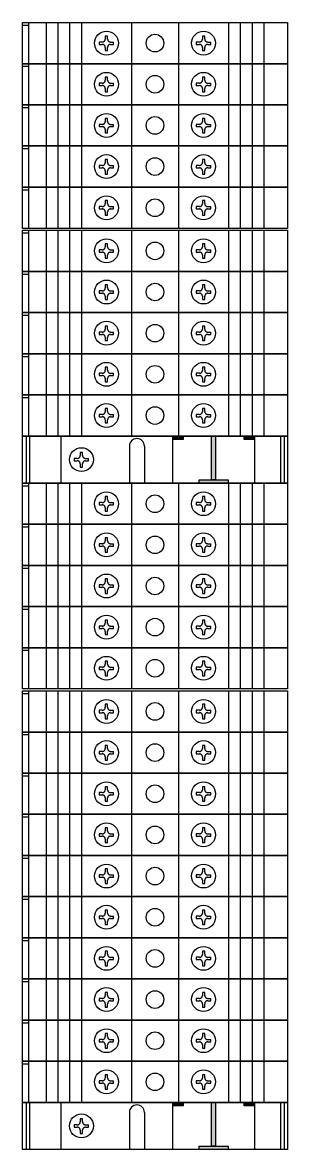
# Model space of a CAD drawing. Extents: x 326428 to 326928, y 334624 to 335224.
# Drawn here: x 326540.9 to 326585.9, y 334746.2 to 334937.9 of the extents above; entities that cross this region are included whole.
import ezdxf

# ---------------------------------------------------------------- set-up
doc = ezdxf.new("R2010")
doc.units = 0
doc.header["$MEASUREMENT"] = 0
doc.linetypes.add('ACAD_ISO02W100', pattern=[15, 12, -3])
doc.layers.add('Layer1', color=7, linetype='Continuous')
doc.layers.add('文字', color=3, linetype='Continuous')

# ---------------------------------------------------------------- blocks, each defined once
blk = doc.blocks.new('436325760b32e9474-e428-47c0-a9e1-8ac56394262a')
for points in [[(4.73, -17.35), (4.73, -16.75), (2.98, -16.75), (2.98, -17.35)], [(9.59, -24.2), (10.25, -24.2), (10.25, -16.75), (9.59, -16.75)], [(15.12, -16.75), (15.12, -17.35), (16.87, -17.35), (16.87, -16.75)], [(7.47, -24.2), (7.47, -24.75), (12.38, -24.75), (12.38, -24.2)], [(4.73, -130.7), (4.73, -130.1), (2.98, -130.1), (2.98, -130.7)], [(9.59, -137.55), (10.25, -137.55), (10.25, -130.1), (9.59, -130.1)], [(15.12, -130.1), (15.12, -130.7), (16.87, -130.7), (16.87, -130.1)], [(7.47, -137.55), (7.47, -138.1), (12.38, -138.1), (12.38, -137.55)]]:
    blk.add_hatch(color=7).paths.add_polyline_path(points)
at = {"color": 1}
for p, q in [((-21.53, 53.1), (-22.53, 53.1)), ((-21.53, 53.6), (-21.53, 46.6)), ((-18.53, 53.6), (-18.53, 46.6)), ((-16.53, 53.6), (-16.53, 46.6)), ((-14.53, 53.6), (-14.53, 46.6)), ((-12.53, 53.6), (-12.53, 46.6)), ((-4.03, 53.6), (-4.03, 46.6)), ((3.97, 53.6), (3.97, 46.6)), ((12.47, 53.6), (12.47, 46.6)), ((14.47, 53.6), (14.47, 46.6)), ((16.47, 53.6), (16.47, 46.6)), ((18.47, 53.6), (18.47, 46.6)), ((-21.53, 17.76), (-22.53, 17.76)), ((-21.53, 18.26), (-21.53, 11.26)), ((-18.53, 18.26), (-18.53, 11.26)), ((-16.53, 18.26), (-16.53, 11.26)), ((-14.53, 18.26), (-14.53, 11.26)), ((-12.53, 18.26), (-12.53, 11.26)), ((-4.03, 18.26), (-4.03, 11.26)), ((3.97, 18.26), (3.97, 11.26)), ((12.47, 18.26), (12.47, 11.26)), ((14.47, 18.26), (14.47, 11.26)), ((16.47, 18.26), (16.47, 11.26)), ((18.47, 18.26), (18.47, 11.26)), ((-21.53, -24.75), (-21.53, -31.75)), ((-18.53, -24.75), (-18.53, -31.75)), ((-16.53, -24.75), (-16.53, -31.75)), ((-14.53, -24.75), (-14.53, -31.75)), ((-12.53, -24.75), (-12.53, -31.75)), ((-4.03, -24.75), (-4.03, -31.75)), ((3.97, -24.75), (3.97, -31.75)), ((12.47, -24.75), (12.47, -31.75)), ((14.47, -24.75), (14.47, -31.75)), ((16.47, -24.75), (16.47, -31.75)), ((18.47, -24.75), (18.47, -31.75)), ((-21.53, -25.25), (-22.53, -25.25)), ((-21.53, -60.59), (-22.53, -60.59)), ((-21.53, -60.09), (-21.53, -67.09)), ((-18.53, -60.09), (-18.53, -67.09)), ((-16.53, -60.09), (-16.53, -67.09)), ((-14.53, -60.09), (-14.53, -67.09)), ((-12.53, -60.09), (-12.53, -67.09)), ((-4.03, -60.09), (-4.03, -67.09)), ((3.97, -60.09), (3.97, -67.09)), ((12.47, -60.09), (12.47, -67.09)), ((14.47, -60.09), (14.47, -67.09)), ((16.47, -60.09), (16.47, -67.09)), ((18.47, -60.09), (18.47, -67.09)), ((-21.53, -95.59), (-22.53, -95.59)), ((-21.53, -95.09), (-21.53, -102.1)), ((-18.53, -95.09), (-18.53, -102.1)), ((-16.53, -95.09), (-16.53, -102.1)), ((-14.53, -95.09), (-14.53, -102.1)), ((-12.53, -95.09), (-12.53, -102.1)), ((-4.03, -95.09), (-4.03, -102.1)), ((3.97, -95.09), (3.97, -102.1)), ((12.47, -95.09), (12.47, -102.1)), ((14.47, -95.09), (14.47, -102.1)), ((16.47, -95.09), (16.47, -102.1)), ((18.47, -95.09), (18.47, -102.1))]:
    blk.add_line(p, q, dxfattribs=at)
at = {"color": 7}
for p, q in [((-21.53, 46.1), (-22.53, 46.1)), ((-21.53, 46.6), (-21.53, 39.6)), ((-18.53, 46.6), (-18.53, 39.6)), ((-16.53, 46.6), (-16.53, 39.6)), ((-14.53, 46.6), (-14.53, 39.6)), ((-12.53, 46.6), (-12.53, 39.6)), ((-4.03, 46.6), (-4.03, 39.6)), ((3.97, 46.6), (3.97, 39.6)), ((12.47, 46.6), (12.47, 39.6)), ((14.47, 46.6), (14.47, 39.6)), ((16.47, 46.6), (16.47, 39.6)), ((18.47, 46.6), (18.47, 39.6)), ((-21.53, 32.6), (-21.53, 25.6)), ((-18.53, 32.6), (-18.53, 25.6)), ((-16.53, 32.6), (-16.53, 25.6)), ((-14.53, 32.6), (-14.53, 25.6)), ((-12.53, 32.6), (-12.53, 25.6)), ((-4.03, 32.6), (-4.03, 25.6)), ((3.97, 32.6), (3.97, 25.6)), ((12.47, 32.6), (12.47, 25.6)), ((14.47, 32.6), (14.47, 25.6)), ((16.47, 32.6), (16.47, 25.6)), ((18.47, 32.6), (18.47, 25.6)), ((-21.53, 32.1), (-22.53, 32.1)), ((-21.53, 10.76), (-22.53, 10.76)), ((-21.53, 11.26), (-21.53, 4.26)), ((-18.53, 11.26), (-18.53, 4.26)), ((-16.53, 11.26), (-16.53, 4.26)), ((-14.53, 11.26), (-14.53, 4.26)), ((-12.53, 11.26), (-12.53, 4.26)), ((-4.03, 11.26), (-4.03, 4.26)), ((3.97, 11.26), (3.97, 4.26)), ((12.47, 11.26), (12.47, 4.26)), ((14.47, 11.26), (14.47, 4.26)), ((16.47, 11.26), (16.47, 4.26)), ((18.47, 11.26), (18.47, 4.26)), ((-21.53, -3.24), (-22.53, -3.24)), ((-21.53, -2.74), (-21.53, -9.74)), ((-18.53, -2.74), (-18.53, -9.74)), ((-16.53, -2.74), (-16.53, -9.74)), ((-14.53, -2.74), (-14.53, -9.74)), ((-12.53, -2.74), (-12.53, -9.74)), ((-4.03, -2.74), (-4.03, -9.74)), ((3.97, -2.74), (3.97, -9.74)), ((12.47, -2.74), (12.47, -9.74)), ((14.47, -2.74), (14.47, -9.74)), ((16.47, -2.74), (16.47, -9.74)), ((18.47, -2.74), (18.47, -9.74)), ((-21.53, -32.25), (-22.53, -32.25)), ((-21.53, -31.75), (-21.53, -38.75)), ((-18.53, -31.75), (-18.53, -38.75)), ((-16.53, -31.75), (-16.53, -38.75)), ((-14.53, -31.75), (-14.53, -38.75)), ((-12.53, -31.75), (-12.53, -38.75)), ((-4.03, -31.75), (-4.03, -38.75)), ((3.97, -31.75), (3.97, -38.75)), ((12.47, -31.75), (12.47, -38.75)), ((14.47, -31.75), (14.47, -38.75)), ((16.47, -31.75), (16.47, -38.75)), ((18.47, -31.75), (18.47, -38.75)), ((-21.53, -45.75), (-21.53, -52.75)), ((-18.53, -45.75), (-18.53, -52.75)), ((-16.53, -45.75), (-16.53, -52.75)), ((-14.53, -45.75), (-14.53, -52.75)), ((-12.53, -45.75), (-12.53, -52.75)), ((-4.03, -45.75), (-4.03, -52.75)), ((3.97, -45.75), (3.97, -52.75)), ((12.47, -45.75), (12.47, -52.75)), ((14.47, -45.75), (14.47, -52.75)), ((16.47, -45.75), (16.47, -52.75)), ((18.47, -45.75), (18.47, -52.75)), ((-21.53, -46.25), (-22.53, -46.25)), ((-21.53, -67.09), (-21.53, -74.09)), ((-18.53, -67.09), (-18.53, -74.09)), ((-16.53, -67.09), (-16.53, -74.09)), ((-14.53, -67.09), (-14.53, -74.09)), ((-12.53, -67.09), (-12.53, -74.09)), ((-4.03, -67.09), (-4.03, -74.09)), ((3.97, -67.09), (3.97, -74.09)), ((12.47, -67.09), (12.47, -74.09)), ((14.47, -67.09), (14.47, -74.09)), ((16.47, -67.09), (16.47, -74.09)), ((18.47, -67.09), (18.47, -74.09)), ((-21.53, -67.59), (-22.53, -67.59)), ((-21.53, -81.59), (-22.53, -81.59)), ((-21.53, -81.09), (-21.53, -88.09)), ((-18.53, -81.09), (-18.53, -88.09)), ((-16.53, -81.09), (-16.53, -88.09)), ((-14.53, -81.09), (-14.53, -88.09)), ((-12.53, -81.09), (-12.53, -88.09)), ((-4.03, -81.09), (-4.03, -88.09)), ((3.97, -81.09), (3.97, -88.09)), ((12.47, -81.09), (12.47, -88.09)), ((14.47, -81.09), (14.47, -88.09)), ((16.47, -81.09), (16.47, -88.09)), ((18.47, -81.09), (18.47, -88.09)), ((-21.53, -102.6), (-22.53, -102.6)), ((-21.53, -102.1), (-21.53, -109.1)), ((-18.53, -102.1), (-18.53, -109.1)), ((-16.53, -102.1), (-16.53, -109.1)), ((-14.53, -102.1), (-14.53, -109.1)), ((-12.53, -102.1), (-12.53, -109.1)), ((-4.03, -102.1), (-4.03, -109.1)), ((3.97, -102.1), (3.97, -109.1)), ((12.47, -102.1), (12.47, -109.1)), ((14.47, -102.1), (14.47, -109.1)), ((16.47, -102.1), (16.47, -109.1)), ((18.47, -102.1), (18.47, -109.1)), ((-21.53, -116.6), (-22.53, -116.6)), ((-21.53, -116.1), (-21.53, -123.1)), ((-18.53, -116.1), (-18.53, -123.1)), ((-16.53, -116.1), (-16.53, -123.1)), ((-14.53, -116.1), (-14.53, -123.1)), ((-12.53, -116.1), (-12.53, -123.1)), ((-4.03, -116.1), (-4.03, -123.1)), ((3.97, -116.1), (3.97, -123.1)), ((12.47, -116.1), (12.47, -123.1)), ((14.47, -116.1), (14.47, -123.1)), ((16.47, -116.1), (16.47, -123.1)), ((18.47, -116.1), (18.47, -123.1))]:
    blk.add_line(p, q, dxfattribs=at)
at = {"color": 4}
for p, q in [((-21.53, 39.1), (-22.53, 39.1)), ((-21.53, 39.6), (-21.53, 32.6)), ((-18.53, 39.6), (-18.53, 32.6)), ((-16.53, 39.6), (-16.53, 32.6)), ((-14.53, 39.6), (-14.53, 32.6)), ((-12.53, 39.6), (-12.53, 32.6)), ((-4.03, 39.6), (-4.03, 32.6)), ((3.97, 39.6), (3.97, 32.6)), ((12.47, 39.6), (12.47, 32.6)), ((14.47, 39.6), (14.47, 32.6)), ((16.47, 39.6), (16.47, 32.6)), ((18.47, 39.6), (18.47, 32.6)), ((-21.53, 4.26), (-21.53, -2.74)), ((-18.53, 4.26), (-18.53, -2.74)), ((-16.53, 4.26), (-16.53, -2.74)), ((-14.53, 4.26), (-14.53, -2.74)), ((-12.53, 4.26), (-12.53, -2.74)), ((-4.03, 4.26), (-4.03, -2.74)), ((3.97, 4.26), (3.97, -2.74)), ((12.47, 4.26), (12.47, -2.74)), ((14.47, 4.26), (14.47, -2.74)), ((16.47, 4.26), (16.47, -2.74)), ((18.47, 4.26), (18.47, -2.74)), ((-21.53, 3.76), (-22.53, 3.76)), ((-21.53, -39.25), (-22.53, -39.25)), ((-21.53, -38.75), (-21.53, -45.75)), ((-18.53, -38.75), (-18.53, -45.75)), ((-16.53, -38.75), (-16.53, -45.75)), ((-14.53, -38.75), (-14.53, -45.75)), ((-12.53, -38.75), (-12.53, -45.75)), ((-4.03, -38.75), (-4.03, -45.75)), ((3.97, -38.75), (3.97, -45.75)), ((12.47, -38.75), (12.47, -45.75)), ((14.47, -38.75), (14.47, -45.75)), ((16.47, -38.75), (16.47, -45.75)), ((18.47, -38.75), (18.47, -45.75)), ((-21.53, -74.59), (-22.53, -74.59)), ((-21.53, -74.09), (-21.53, -81.09)), ((-18.53, -74.09), (-18.53, -81.09)), ((-16.53, -74.09), (-16.53, -81.09)), ((-14.53, -74.09), (-14.53, -81.09)), ((-12.53, -74.09), (-12.53, -81.09)), ((-4.03, -74.09), (-4.03, -81.09)), ((3.97, -74.09), (3.97, -81.09)), ((12.47, -74.09), (12.47, -81.09)), ((14.47, -74.09), (14.47, -81.09)), ((16.47, -74.09), (16.47, -81.09)), ((18.47, -74.09), (18.47, -81.09)), ((-21.53, -109.1), (-21.53, -116.1)), ((-18.53, -109.1), (-18.53, -116.1)), ((-16.53, -109.1), (-16.53, -116.1)), ((-14.53, -109.1), (-14.53, -116.1)), ((-12.53, -109.1), (-12.53, -116.1)), ((-4.03, -109.1), (-4.03, -116.1)), ((3.97, -109.1), (3.97, -116.1)), ((12.47, -109.1), (12.47, -116.1)), ((14.47, -109.1), (14.47, -116.1)), ((16.47, -109.1), (16.47, -116.1)), ((18.47, -109.1), (18.47, -116.1)), ((-21.53, -109.6), (-22.53, -109.6))]:
    blk.add_line(p, q, dxfattribs=at)
at = {"color": 3}
for p, q in [((-21.53, 25.1), (-22.53, 25.1)), ((-21.53, 25.6), (-21.53, 18.59)), ((-18.53, 25.6), (-18.53, 18.59)), ((-16.53, 25.6), (-16.53, 18.59)), ((-14.53, 25.6), (-14.53, 18.59)), ((-12.53, 25.6), (-12.53, 18.59)), ((-4.03, 25.6), (-4.03, 18.59)), ((3.97, 25.6), (3.97, 18.59)), ((12.47, 25.6), (12.47, 18.59)), ((14.47, 25.6), (14.47, 18.59)), ((16.47, 25.6), (16.47, 18.59)), ((18.47, 25.6), (18.47, 18.59)), ((-21.53, -10.24), (-22.53, -10.24)), ((-21.53, -9.74), (-21.53, -16.75)), ((-18.53, -9.74), (-18.53, -16.75)), ((-16.53, -9.74), (-16.53, -16.75)), ((-14.53, -9.74), (-14.53, -16.75)), ((-12.53, -9.74), (-12.53, -16.75)), ((-4.03, -9.74), (-4.03, -16.75)), ((3.97, -9.74), (3.97, -16.75)), ((12.47, -9.74), (12.47, -16.75)), ((14.47, -9.74), (14.47, -16.75)), ((16.47, -9.74), (16.47, -16.75)), ((18.47, -9.74), (18.47, -16.75)), ((-21.53, -53.25), (-22.53, -53.25)), ((-21.53, -52.75), (-21.53, -59.75)), ((-18.53, -52.75), (-18.53, -59.75)), ((-16.53, -52.75), (-16.53, -59.75)), ((-14.53, -52.75), (-14.53, -59.75)), ((-12.53, -52.75), (-12.53, -59.75)), ((-4.03, -52.75), (-4.03, -59.75)), ((3.97, -52.75), (3.97, -59.75)), ((12.47, -52.75), (12.47, -59.75)), ((14.47, -52.75), (14.47, -59.75)), ((16.47, -52.75), (16.47, -59.75)), ((18.47, -52.75), (18.47, -59.75)), ((-21.53, -88.09), (-21.53, -95.09)), ((-18.53, -88.09), (-18.53, -95.09)), ((-16.53, -88.09), (-16.53, -95.09)), ((-14.53, -88.09), (-14.53, -95.09)), ((-12.53, -88.09), (-12.53, -95.09)), ((-4.03, -88.09), (-4.03, -95.09)), ((3.97, -88.09), (3.97, -95.09)), ((12.47, -88.09), (12.47, -95.09)), ((14.47, -88.09), (14.47, -95.09)), ((16.47, -88.09), (16.47, -95.09)), ((18.47, -88.09), (18.47, -95.09)), ((-21.53, -88.59), (-22.53, -88.59)), ((-21.53, -123.6), (-22.53, -123.6)), ((-21.53, -123.1), (-21.53, -130.1)), ((-18.53, -123.1), (-18.53, -130.1)), ((-16.53, -123.1), (-16.53, -130.1)), ((-14.53, -123.1), (-14.53, -130.1)), ((-12.53, -123.1), (-12.53, -130.1)), ((-4.03, -123.1), (-4.03, -130.1)), ((3.97, -123.1), (3.97, -130.1)), ((12.47, -123.1), (12.47, -130.1)), ((14.47, -123.1), (14.47, -130.1)), ((16.47, -123.1), (16.47, -130.1)), ((18.47, -123.1), (18.47, -130.1))]:
    blk.add_line(p, q, dxfattribs=at)
at = {"color": 0}
for p, q in [((-21.94, -16.75), (-21.94, -24.75)), ((-21.34, -16.75), (-21.34, -24.75)), ((-16.05, -16.75), (-16.05, -24.75)), ((21.3, -16.75), (21.3, -24.75)), ((21.89, -16.75), (21.89, -24.75)), ((-4.38, -18.45), (-4.38, -24.75)), ((-1.81, -18.45), (-1.81, -24.75)), ((-21.94, -130.1), (-21.94, -138.1)), ((-21.34, -130.1), (-21.34, -138.1)), ((-16.05, -130.1), (-16.05, -138.1)), ((21.3, -130.1), (21.3, -138.1)), ((21.89, -130.1), (21.89, -138.1)), ((-4.38, -131.8), (-4.38, -138.1)), ((-1.81, -131.8), (-1.81, -138.1))]:
    blk.add_line(p, q, dxfattribs=at)
at = {"color": 1}
for points in [[(22.47, 53.6), (22.47, 46.6), (-22.53, 46.6), (-22.53, 53.6)], [(22.47, 18.26), (22.47, 11.26), (-22.53, 11.26), (-22.53, 18.26)], [(22.47, -24.75), (22.47, -31.75), (-22.53, -31.75), (-22.53, -24.75)], [(22.47, -60.09), (22.47, -67.09), (-22.53, -67.09), (-22.53, -60.09)], [(22.47, -95.09), (22.47, -102.1), (-22.53, -102.1), (-22.53, -95.09)]]:
    blk.add_lwpolyline(points, close=True, dxfattribs=at)
at = {"color": 7}
for points in [[(22.47, 46.6), (22.47, 39.6), (-22.53, 39.6), (-22.53, 46.6)], [(22.47, 32.6), (22.47, 25.6), (-22.53, 25.6), (-22.53, 32.6)], [(22.47, 11.26), (22.47, 4.26), (-22.53, 4.26), (-22.53, 11.26)], [(22.47, -2.74), (22.47, -9.74), (-22.53, -9.74), (-22.53, -2.74)], [(22.47, -31.75), (22.47, -38.75), (-22.53, -38.75), (-22.53, -31.75)], [(22.47, -45.75), (22.47, -52.75), (-22.53, -52.75), (-22.53, -45.75)], [(22.47, -67.09), (22.47, -74.09), (-22.53, -74.09), (-22.53, -67.09)], [(22.47, -81.09), (22.47, -88.09), (-22.53, -88.09), (-22.53, -81.09)], [(22.47, -102.1), (22.47, -109.1), (-22.53, -109.1), (-22.53, -102.1)], [(22.47, -116.1), (22.47, -123.1), (-22.53, -123.1), (-22.53, -116.1)]]:
    blk.add_lwpolyline(points, close=True, dxfattribs=at)
at = {"color": 4}
for points in [[(22.47, 39.6), (22.47, 32.6), (-22.53, 32.6), (-22.53, 39.6)], [(22.47, 4.26), (22.47, -2.74), (-22.53, -2.74), (-22.53, 4.26)], [(22.47, -38.75), (22.47, -45.75), (-22.53, -45.75), (-22.53, -38.75)], [(22.47, -74.09), (22.47, -81.09), (-22.53, -81.09), (-22.53, -74.09)], [(22.47, -109.1), (22.47, -116.1), (-22.53, -116.1), (-22.53, -109.1)]]:
    blk.add_lwpolyline(points, close=True, dxfattribs=at)
at = {"color": 3}
for points in [[(22.47, 25.6), (22.47, 18.59), (-22.53, 18.59), (-22.53, 25.6)], [(22.47, -9.74), (22.47, -16.75), (-22.53, -16.75), (-22.53, -9.74)], [(22.47, -52.75), (22.47, -59.75), (-22.53, -59.75), (-22.53, -52.75)], [(22.47, -88.09), (22.47, -95.09), (-22.53, -95.09), (-22.53, -88.09)], [(22.47, -123.1), (22.47, -130.1), (-22.53, -130.1), (-22.53, -123.1)]]:
    blk.add_lwpolyline(points, close=True, dxfattribs=at)
at = {"color": 0}
for points in [[(22.47, -16.75), (22.47, -24.75), (-22.53, -24.75), (-22.53, -16.75)], [(16.87, -16.75), (16.87, -24.75), (2.98, -24.75), (2.98, -16.75)], [(4.73, -16.75), (4.73, -17.35), (2.98, -17.35), (2.98, -16.75)], [(10.25, -16.75), (10.25, -24.2), (9.59, -24.2), (9.59, -16.75)], [(16.87, -16.75), (16.87, -17.35), (15.12, -17.35), (15.12, -16.75)], [(12.38, -24.2), (12.38, -24.75), (7.47, -24.75), (7.47, -24.2)], [(22.47, -130.1), (22.47, -138.1), (-22.53, -138.1), (-22.53, -130.1)], [(16.87, -130.1), (16.87, -138.1), (2.98, -138.1), (2.98, -130.1)], [(4.73, -130.1), (4.73, -130.7), (2.98, -130.7), (2.98, -130.1)], [(10.25, -130.1), (10.25, -137.55), (9.59, -137.55), (9.59, -130.1)], [(16.87, -130.1), (16.87, -130.7), (15.12, -130.7), (15.12, -130.1)], [(12.38, -137.55), (12.38, -138.1), (7.47, -138.1), (7.47, -137.55)]]:
    blk.add_lwpolyline(points, close=True, dxfattribs=at)
at = {"color": 1}
for centre in [(-0.03, 50.1), (-0.03, 14.76), (-0.03, -28.25), (-0.03, -63.59), (-0.03, -98.6)]:
    blk.add_circle(centre, 1.5, dxfattribs=at)
at = {"color": 7}
for centre in [(-0.03, 43.1), (-0.03, 29.1), (-0.03, 7.76), (-0.03, -6.24), (-0.03, -35.25), (-0.03, -49.25), (-0.03, -70.59), (-0.03, -84.59), (-0.03, -105.6), (-0.03, -119.6)]:
    blk.add_circle(centre, 1.5, dxfattribs=at)
at = {"color": 4}
for centre in [(-0.03, 36.1), (-0.03, 0.76), (-0.03, -42.25), (-0.03, -77.59), (-0.03, -112.6)]:
    blk.add_circle(centre, 1.5, dxfattribs=at)
at = {"color": 3}
for centre in [(-0.03, 22.09), (-0.03, -13.25), (-0.03, -56.25), (-0.03, -91.59), (-0.03, -126.6)]:
    blk.add_circle(centre, 1.5, dxfattribs=at)
at = {"color": 0}
for centre in [(-3.1, -18.45), (-3.1, -131.8)]:
    blk.add_arc(centre, 1.28, 0, 180, dxfattribs=at)
at = {"layer": 'Layer1', "color": 1, "lineweight": -3, "ltscale": 50}
for centre in [(-8.28, 50.1), (8.22, 50.1), (-8.28, 14.76), (8.22, 14.76), (-8.28, -28.25), (8.22, -28.25), (-8.28, -63.59), (8.22, -63.59), (-8.28, -98.6), (8.22, -98.6)]:
    blk.add_circle(centre, 2.03, dxfattribs=at)
at = {"layer": 'Layer1', "color": 7, "lineweight": -3, "ltscale": 50}
for centre in [(-8.28, 43.1), (8.22, 43.1), (-8.28, 29.1), (8.22, 29.1), (-8.28, 7.76), (8.22, 7.76), (-8.28, -6.24), (8.22, -6.24), (-12.53, -20.75), (-8.28, -35.25), (8.22, -35.25), (-8.28, -49.25), (8.22, -49.25), (-8.28, -70.59), (8.22, -70.59), (-8.28, -84.59), (8.22, -84.59), (-8.28, -105.6), (8.22, -105.6), (-8.28, -119.6), (8.22, -119.6), (-12.53, -134.1)]:
    blk.add_circle(centre, 2.03, dxfattribs=at)
at = {"layer": 'Layer1', "color": 4, "lineweight": -3, "ltscale": 50}
for centre in [(-8.28, 36.1), (8.22, 36.1), (-8.28, 0.76), (8.22, 0.76), (-8.28, -42.25), (8.22, -42.25), (-8.28, -77.59), (8.22, -77.59), (-8.28, -112.6), (8.22, -112.6)]:
    blk.add_circle(centre, 2.03, dxfattribs=at)
at = {"layer": 'Layer1', "color": 3, "lineweight": -3, "ltscale": 50}
for centre in [(-8.28, 22.09), (8.22, 22.09), (-8.28, -13.25), (8.22, -13.25), (-8.28, -56.25), (8.22, -56.25), (-8.28, -91.59), (8.22, -91.59), (-8.28, -126.6), (8.22, -126.6)]:
    blk.add_circle(centre, 2.03, dxfattribs=at)
at = {"layer": '文字', "color": 1, "linetype": 'ACAD_ISO02W100'}
for p, q in [((-8.98, 50.29), (-9.53, 50.29)), ((-9.53, 50.29), (-9.53, 49.89)), ((-9.53, 49.89), (-8.98, 49.89)), ((-8.47, 51.31), (-8.47, 50.8)), ((-8.08, 51.31), (-8.47, 51.31)), ((-8.08, 50.8), (-8.08, 51.31)), ((-7.57, 50.29), (-7.05, 50.29)), ((-7.57, 49.89), (-7.05, 49.89)), ((-7.05, 49.89), (-7.05, 50.29)), ((7.52, 50.29), (6.97, 50.29)), ((6.97, 50.29), (6.97, 49.89)), ((6.97, 49.89), (7.52, 49.89)), ((8.03, 51.31), (8.03, 50.8)), ((8.42, 51.31), (8.03, 51.31)), ((8.42, 50.8), (8.42, 51.31)), ((8.93, 50.29), (9.45, 50.29)), ((8.93, 49.89), (9.45, 49.89)), ((9.45, 49.89), (9.45, 50.29)), ((-8.47, 49.38), (-8.47, 48.83)), ((-8.47, 48.83), (-8.08, 48.83)), ((-8.08, 48.83), (-8.08, 49.38)), ((8.03, 49.38), (8.03, 48.83)), ((8.03, 48.83), (8.42, 48.83)), ((8.42, 48.83), (8.42, 49.38)), ((-8.47, 15.97), (-8.47, 15.46)), ((-8.08, 15.97), (-8.47, 15.97)), ((-8.08, 15.46), (-8.08, 15.97)), ((8.03, 15.97), (8.03, 15.46)), ((8.42, 15.97), (8.03, 15.97)), ((8.42, 15.46), (8.42, 15.97)), ((-8.98, 14.95), (-9.53, 14.95)), ((-9.53, 14.95), (-9.53, 14.55)), ((-9.53, 14.55), (-8.98, 14.55)), ((-8.47, 14.04), (-8.47, 13.49)), ((-8.47, 13.49), (-8.08, 13.49)), ((-8.08, 13.49), (-8.08, 14.04)), ((-7.57, 14.95), (-7.05, 14.95)), ((-7.57, 14.55), (-7.05, 14.55)), ((-7.05, 14.55), (-7.05, 14.95)), ((7.52, 14.95), (6.97, 14.95)), ((6.97, 14.95), (6.97, 14.55)), ((6.97, 14.55), (7.52, 14.55)), ((8.03, 14.04), (8.03, 13.49)), ((8.03, 13.49), (8.42, 13.49)), ((8.42, 13.49), (8.42, 14.04)), ((8.93, 14.95), (9.45, 14.95)), ((8.93, 14.55), (9.45, 14.55)), ((9.45, 14.55), (9.45, 14.95)), ((-8.98, -28.06), (-9.53, -28.06)), ((-9.53, -28.06), (-9.53, -28.45)), ((-9.53, -28.45), (-8.98, -28.45)), ((-8.47, -27.04), (-8.47, -27.55)), ((-8.08, -27.04), (-8.47, -27.04)), ((-8.08, -27.55), (-8.08, -27.04)), ((-7.57, -28.06), (-7.05, -28.06)), ((-7.57, -28.45), (-7.05, -28.45)), ((-7.05, -28.45), (-7.05, -28.06)), ((7.52, -28.06), (6.97, -28.06)), ((6.97, -28.06), (6.97, -28.45)), ((6.97, -28.45), (7.52, -28.45)), ((8.03, -27.04), (8.03, -27.55)), ((8.42, -27.04), (8.03, -27.04)), ((8.42, -27.55), (8.42, -27.04)), ((8.93, -28.06), (9.45, -28.06)), ((8.93, -28.45), (9.45, -28.45)), ((9.45, -28.45), (9.45, -28.06)), ((-8.47, -28.96), (-8.47, -29.51)), ((-8.47, -29.51), (-8.08, -29.51)), ((-8.08, -29.51), (-8.08, -28.96)), ((8.03, -28.96), (8.03, -29.51)), ((8.03, -29.51), (8.42, -29.51)), ((8.42, -29.51), (8.42, -28.96)), ((-8.47, -62.38), (-8.47, -62.89)), ((-8.08, -62.38), (-8.47, -62.38)), ((-8.08, -62.89), (-8.08, -62.38)), ((8.03, -62.38), (8.03, -62.89)), ((8.42, -62.38), (8.03, -62.38)), ((8.42, -62.89), (8.42, -62.38)), ((-8.98, -63.4), (-9.53, -63.4)), ((-9.53, -63.4), (-9.53, -63.8)), ((-9.53, -63.8), (-8.98, -63.8)), ((-8.47, -64.3), (-8.47, -64.86)), ((-8.47, -64.86), (-8.08, -64.86)), ((-8.08, -64.86), (-8.08, -64.3)), ((-7.57, -63.4), (-7.05, -63.4)), ((-7.57, -63.8), (-7.05, -63.8)), ((-7.05, -63.8), (-7.05, -63.4)), ((7.52, -63.4), (6.97, -63.4)), ((6.97, -63.4), (6.97, -63.8)), ((6.97, -63.8), (7.52, -63.8)), ((8.03, -64.3), (8.03, -64.86)), ((8.03, -64.86), (8.42, -64.86)), ((8.42, -64.86), (8.42, -64.3)), ((8.93, -63.4), (9.45, -63.4)), ((8.93, -63.8), (9.45, -63.8)), ((9.45, -63.8), (9.45, -63.4)), ((-8.47, -97.39), (-8.47, -97.9)), ((-8.08, -97.39), (-8.47, -97.39)), ((-8.08, -97.9), (-8.08, -97.39)), ((8.03, -97.39), (8.03, -97.9)), ((8.42, -97.39), (8.03, -97.39)), ((8.42, -97.9), (8.42, -97.39)), ((-8.98, -98.41), (-9.53, -98.41)), ((-9.53, -98.41), (-9.53, -98.8)), ((-9.53, -98.8), (-8.98, -98.8)), ((-8.47, -99.31), (-8.47, -99.86)), ((-8.08, -99.86), (-8.08, -99.31)), ((-7.57, -98.41), (-7.05, -98.41)), ((-7.57, -98.8), (-7.05, -98.8)), ((-7.05, -98.8), (-7.05, -98.41)), ((7.52, -98.41), (6.97, -98.41)), ((6.97, -98.41), (6.97, -98.8)), ((6.97, -98.8), (7.52, -98.8)), ((8.03, -99.31), (8.03, -99.86)), ((8.42, -99.86), (8.42, -99.31)), ((8.93, -98.41), (9.45, -98.41)), ((8.93, -98.8), (9.45, -98.8)), ((9.45, -98.8), (9.45, -98.41)), ((-8.47, -99.86), (-8.08, -99.86)), ((8.03, -99.86), (8.42, -99.86))]:
    blk.add_line(p, q, dxfattribs=at)
at = {"layer": '文字', "color": 7, "linetype": 'ACAD_ISO02W100'}
for p, q in [((-8.47, 44.3), (-8.47, 43.8)), ((-8.08, 44.3), (-8.47, 44.3)), ((-8.08, 43.8), (-8.08, 44.3)), ((8.03, 44.3), (8.03, 43.8)), ((8.42, 44.3), (8.03, 44.3)), ((8.42, 43.8), (8.42, 44.3)), ((-8.98, 43.29), (-9.53, 43.29)), ((-9.53, 43.29), (-9.53, 42.89)), ((-9.53, 42.89), (-8.98, 42.89)), ((-8.47, 42.38), (-8.47, 41.83)), ((-8.08, 41.83), (-8.08, 42.38)), ((-7.57, 43.29), (-7.05, 43.29)), ((-7.57, 42.89), (-7.05, 42.89)), ((-7.05, 42.89), (-7.05, 43.29)), ((7.52, 43.29), (6.97, 43.29)), ((6.97, 43.29), (6.97, 42.89)), ((6.97, 42.89), (7.52, 42.89)), ((8.03, 42.38), (8.03, 41.83)), ((8.42, 41.83), (8.42, 42.38)), ((8.93, 43.29), (9.45, 43.29)), ((8.93, 42.89), (9.45, 42.89)), ((9.45, 42.89), (9.45, 43.29)), ((-8.47, 41.83), (-8.08, 41.83)), ((8.03, 41.83), (8.42, 41.83)), ((-8.98, 29.28), (-9.53, 29.28)), ((-9.53, 29.28), (-9.53, 28.89)), ((-9.53, 28.89), (-8.98, 28.89)), ((-8.47, 30.3), (-8.47, 29.79)), ((-8.08, 30.3), (-8.47, 30.3)), ((-8.08, 29.79), (-8.08, 30.3)), ((-7.57, 29.28), (-7.05, 29.28)), ((-7.57, 28.89), (-7.05, 28.89)), ((-7.05, 28.89), (-7.05, 29.28)), ((7.52, 29.28), (6.97, 29.28)), ((6.97, 29.28), (6.97, 28.89)), ((6.97, 28.89), (7.52, 28.89)), ((8.03, 30.3), (8.03, 29.79)), ((8.42, 30.3), (8.03, 30.3)), ((8.42, 29.79), (8.42, 30.3)), ((8.93, 29.28), (9.45, 29.28)), ((8.93, 28.89), (9.45, 28.89)), ((9.45, 28.89), (9.45, 29.28)), ((-8.47, 28.38), (-8.47, 27.83)), ((-8.47, 27.83), (-8.08, 27.83)), ((-8.08, 27.83), (-8.08, 28.38)), ((8.03, 28.38), (8.03, 27.83)), ((8.03, 27.83), (8.42, 27.83)), ((8.42, 27.83), (8.42, 28.38)), ((-8.98, 7.95), (-9.53, 7.95)), ((-9.53, 7.95), (-9.53, 7.55)), ((-8.47, 8.96), (-8.47, 8.45)), ((-8.08, 8.96), (-8.47, 8.96)), ((-8.08, 8.45), (-8.08, 8.96)), ((-7.57, 7.95), (-7.05, 7.95)), ((-7.05, 7.55), (-7.05, 7.95)), ((7.52, 7.95), (6.97, 7.95)), ((6.97, 7.95), (6.97, 7.55)), ((8.03, 8.96), (8.03, 8.45)), ((8.42, 8.96), (8.03, 8.96)), ((8.42, 8.45), (8.42, 8.96)), ((8.93, 7.95), (9.45, 7.95)), ((9.45, 7.55), (9.45, 7.95)), ((-9.53, 7.55), (-8.98, 7.55)), ((-8.47, 7.04), (-8.47, 6.49)), ((-8.47, 6.49), (-8.08, 6.49)), ((-8.08, 6.49), (-8.08, 7.04)), ((-7.57, 7.55), (-7.05, 7.55)), ((6.97, 7.55), (7.52, 7.55)), ((8.03, 7.04), (8.03, 6.49)), ((8.03, 6.49), (8.42, 6.49)), ((8.42, 6.49), (8.42, 7.04)), ((8.93, 7.55), (9.45, 7.55)), ((-8.47, -5.04), (-8.47, -5.55)), ((-8.08, -5.04), (-8.47, -5.04)), ((-8.08, -5.55), (-8.08, -5.04)), ((8.03, -5.04), (8.03, -5.55)), ((8.42, -5.04), (8.03, -5.04)), ((8.42, -5.55), (8.42, -5.04)), ((-8.98, -6.06), (-9.53, -6.06)), ((-9.53, -6.06), (-9.53, -6.45)), ((-9.53, -6.45), (-8.98, -6.45)), ((-8.47, -6.96), (-8.47, -7.51)), ((-8.47, -7.51), (-8.08, -7.51)), ((-8.08, -7.51), (-8.08, -6.96)), ((-7.57, -6.06), (-7.05, -6.06)), ((-7.57, -6.45), (-7.05, -6.45)), ((-7.05, -6.45), (-7.05, -6.06)), ((7.52, -6.06), (6.97, -6.06)), ((6.97, -6.06), (6.97, -6.45)), ((6.97, -6.45), (7.52, -6.45)), ((8.03, -6.96), (8.03, -7.51)), ((8.03, -7.51), (8.42, -7.51)), ((8.42, -7.51), (8.42, -6.96)), ((8.93, -6.06), (9.45, -6.06)), ((8.93, -6.45), (9.45, -6.45)), ((9.45, -6.45), (9.45, -6.06)), ((-13.23, -20.56), (-13.78, -20.56)), ((-13.78, -20.56), (-13.78, -20.95)), ((-13.78, -20.95), (-13.23, -20.95)), ((-12.72, -19.54), (-12.72, -20.05)), ((-12.33, -19.54), (-12.72, -19.54)), ((-12.33, -20.05), (-12.33, -19.54)), ((-11.82, -20.56), (-11.3, -20.56)), ((-11.82, -20.95), (-11.3, -20.95)), ((-11.3, -20.95), (-11.3, -20.56)), ((-12.72, -21.46), (-12.72, -22.01)), ((-12.72, -22.01), (-12.33, -22.01)), ((-12.33, -22.01), (-12.33, -21.46)), ((-8.47, -34.04), (-8.47, -34.55)), ((-8.08, -34.04), (-8.47, -34.04)), ((-8.08, -34.55), (-8.08, -34.04)), ((8.03, -34.04), (8.03, -34.55)), ((8.42, -34.04), (8.03, -34.04)), ((8.42, -34.55), (8.42, -34.04)), ((-8.98, -35.06), (-9.53, -35.06)), ((-9.53, -35.06), (-9.53, -35.46)), ((-9.53, -35.46), (-8.98, -35.46)), ((-8.47, -35.97), (-8.47, -36.52)), ((-8.08, -36.52), (-8.08, -35.97)), ((-7.57, -35.06), (-7.05, -35.06)), ((-7.57, -35.46), (-7.05, -35.46)), ((-7.05, -35.46), (-7.05, -35.06)), ((7.52, -35.06), (6.97, -35.06)), ((6.97, -35.06), (6.97, -35.46)), ((6.97, -35.46), (7.52, -35.46)), ((8.03, -35.97), (8.03, -36.52)), ((8.42, -36.52), (8.42, -35.97)), ((8.93, -35.06), (9.45, -35.06)), ((8.93, -35.46), (9.45, -35.46)), ((9.45, -35.46), (9.45, -35.06)), ((-8.47, -36.52), (-8.08, -36.52)), ((8.03, -36.52), (8.42, -36.52)), ((-8.98, -49.07), (-9.53, -49.07)), ((-9.53, -49.07), (-9.53, -49.46)), ((-9.53, -49.46), (-8.98, -49.46)), ((-8.47, -48.05), (-8.47, -48.56)), ((-8.08, -48.05), (-8.47, -48.05)), ((-8.08, -48.56), (-8.08, -48.05)), ((-7.57, -49.07), (-7.05, -49.07)), ((-7.57, -49.46), (-7.05, -49.46)), ((-7.05, -49.46), (-7.05, -49.07)), ((7.52, -49.07), (6.97, -49.07)), ((6.97, -49.07), (6.97, -49.46)), ((6.97, -49.46), (7.52, -49.46)), ((8.03, -48.05), (8.03, -48.56)), ((8.42, -48.05), (8.03, -48.05)), ((8.42, -48.56), (8.42, -48.05)), ((8.93, -49.07), (9.45, -49.07)), ((8.93, -49.46), (9.45, -49.46)), ((9.45, -49.46), (9.45, -49.07)), ((-8.47, -49.97), (-8.47, -50.52)), ((-8.47, -50.52), (-8.08, -50.52)), ((-8.08, -50.52), (-8.08, -49.97)), ((8.03, -49.97), (8.03, -50.52)), ((8.03, -50.52), (8.42, -50.52)), ((8.42, -50.52), (8.42, -49.97)), ((-8.98, -70.4), (-9.53, -70.4)), ((-9.53, -70.4), (-9.53, -70.8)), ((-9.53, -70.8), (-8.98, -70.8)), ((-8.47, -69.38), (-8.47, -69.89)), ((-8.08, -69.38), (-8.47, -69.38)), ((-8.08, -69.89), (-8.08, -69.38)), ((-7.57, -70.4), (-7.05, -70.4)), ((-7.57, -70.8), (-7.05, -70.8)), ((-7.05, -70.8), (-7.05, -70.4)), ((7.52, -70.4), (6.97, -70.4)), ((6.97, -70.4), (6.97, -70.8)), ((6.97, -70.8), (7.52, -70.8)), ((8.03, -69.38), (8.03, -69.89)), ((8.42, -69.38), (8.03, -69.38)), ((8.42, -69.89), (8.42, -69.38)), ((8.93, -70.4), (9.45, -70.4)), ((8.93, -70.8), (9.45, -70.8)), ((9.45, -70.8), (9.45, -70.4)), ((-8.47, -71.31), (-8.47, -71.86)), ((-8.47, -71.86), (-8.08, -71.86)), ((-8.08, -71.86), (-8.08, -71.31)), ((8.03, -71.31), (8.03, -71.86)), ((8.03, -71.86), (8.42, -71.86)), ((8.42, -71.86), (8.42, -71.31)), ((-8.47, -83.39), (-8.47, -83.9)), ((-8.08, -83.39), (-8.47, -83.39)), ((-8.08, -83.9), (-8.08, -83.39)), ((8.03, -83.39), (8.03, -83.9)), ((8.42, -83.39), (8.03, -83.39)), ((8.42, -83.9), (8.42, -83.39)), ((-8.98, -84.41), (-9.53, -84.41)), ((-9.53, -84.41), (-9.53, -84.8)), ((-9.53, -84.8), (-8.98, -84.8)), ((-8.47, -85.31), (-8.47, -85.86)), ((-8.47, -85.86), (-8.08, -85.86)), ((-8.08, -85.86), (-8.08, -85.31)), ((-7.57, -84.41), (-7.05, -84.41)), ((-7.57, -84.8), (-7.05, -84.8)), ((-7.05, -84.8), (-7.05, -84.41)), ((7.52, -84.41), (6.97, -84.41)), ((6.97, -84.41), (6.97, -84.8)), ((6.97, -84.8), (7.52, -84.8)), ((8.03, -85.31), (8.03, -85.86)), ((8.03, -85.86), (8.42, -85.86)), ((8.42, -85.86), (8.42, -85.31)), ((8.93, -84.41), (9.45, -84.41)), ((8.93, -84.8), (9.45, -84.8)), ((9.45, -84.8), (9.45, -84.41)), ((-8.98, -105.41), (-9.53, -105.41)), ((-9.53, -105.41), (-9.53, -105.8)), ((-8.47, -104.39), (-8.47, -104.9)), ((-8.08, -104.39), (-8.47, -104.39)), ((-8.08, -104.9), (-8.08, -104.39)), ((-7.57, -105.41), (-7.05, -105.41)), ((-7.05, -105.8), (-7.05, -105.41)), ((7.52, -105.41), (6.97, -105.41)), ((6.97, -105.41), (6.97, -105.8)), ((8.03, -104.39), (8.03, -104.9)), ((8.42, -104.39), (8.03, -104.39)), ((8.42, -104.9), (8.42, -104.39)), ((8.93, -105.41), (9.45, -105.41)), ((9.45, -105.8), (9.45, -105.41)), ((-9.53, -105.8), (-8.98, -105.8)), ((-8.47, -106.31), (-8.47, -106.86)), ((-8.47, -106.86), (-8.08, -106.86)), ((-8.08, -106.86), (-8.08, -106.31)), ((-7.57, -105.8), (-7.05, -105.8)), ((6.97, -105.8), (7.52, -105.8)), ((8.03, -106.31), (8.03, -106.86)), ((8.03, -106.86), (8.42, -106.86)), ((8.42, -106.86), (8.42, -106.31)), ((8.93, -105.8), (9.45, -105.8)), ((-8.47, -118.39), (-8.47, -118.9)), ((-8.08, -118.39), (-8.47, -118.39)), ((-8.08, -118.9), (-8.08, -118.39)), ((8.03, -118.39), (8.03, -118.9)), ((8.42, -118.39), (8.03, -118.39)), ((8.42, -118.9), (8.42, -118.39)), ((-8.98, -119.41), (-9.53, -119.41)), ((-9.53, -119.41), (-9.53, -119.81)), ((-9.53, -119.81), (-8.98, -119.81)), ((-8.47, -120.32), (-8.47, -120.87)), ((-8.08, -120.87), (-8.08, -120.32)), ((-7.57, -119.41), (-7.05, -119.41)), ((-7.57, -119.81), (-7.05, -119.81)), ((-7.05, -119.81), (-7.05, -119.41)), ((7.52, -119.41), (6.97, -119.41)), ((6.97, -119.41), (6.97, -119.81)), ((6.97, -119.81), (7.52, -119.81)), ((8.03, -120.32), (8.03, -120.87)), ((8.42, -120.87), (8.42, -120.32)), ((8.93, -119.41), (9.45, -119.41)), ((8.93, -119.81), (9.45, -119.81)), ((9.45, -119.81), (9.45, -119.41)), ((-8.47, -120.87), (-8.08, -120.87)), ((8.03, -120.87), (8.42, -120.87)), ((-13.23, -133.91), (-13.78, -133.91)), ((-13.78, -133.91), (-13.78, -134.31)), ((-12.72, -132.9), (-12.72, -133.41)), ((-12.33, -132.9), (-12.72, -132.9)), ((-12.33, -133.41), (-12.33, -132.9)), ((-11.82, -133.91), (-11.3, -133.91)), ((-11.3, -134.31), (-11.3, -133.91)), ((-13.78, -134.31), (-13.23, -134.31)), ((-12.72, -134.82), (-12.72, -135.37)), ((-12.72, -135.37), (-12.33, -135.37)), ((-12.33, -135.37), (-12.33, -134.82)), ((-11.82, -134.31), (-11.3, -134.31))]:
    blk.add_line(p, q, dxfattribs=at)
at = {"layer": '文字', "color": 4, "linetype": 'ACAD_ISO02W100'}
for p, q in [((-8.47, 37.3), (-8.47, 36.79)), ((-8.08, 37.3), (-8.47, 37.3)), ((-8.08, 36.79), (-8.08, 37.3)), ((8.03, 37.3), (8.03, 36.79)), ((8.42, 37.3), (8.03, 37.3)), ((8.42, 36.79), (8.42, 37.3)), ((-8.98, 36.28), (-9.53, 36.28)), ((-9.53, 36.28), (-9.53, 35.89)), ((-9.53, 35.89), (-8.98, 35.89)), ((-8.47, 35.38), (-8.47, 34.83)), ((-8.47, 34.83), (-8.08, 34.83)), ((-8.08, 34.83), (-8.08, 35.38)), ((-7.57, 36.28), (-7.05, 36.28)), ((-7.57, 35.89), (-7.05, 35.89)), ((-7.05, 35.89), (-7.05, 36.28)), ((7.52, 36.28), (6.97, 36.28)), ((6.97, 36.28), (6.97, 35.89)), ((6.97, 35.89), (7.52, 35.89)), ((8.03, 35.38), (8.03, 34.83)), ((8.03, 34.83), (8.42, 34.83)), ((8.42, 34.83), (8.42, 35.38)), ((8.93, 36.28), (9.45, 36.28)), ((8.93, 35.89), (9.45, 35.89)), ((9.45, 35.89), (9.45, 36.28)), ((-8.47, 1.96), (-8.47, 1.45)), ((-8.08, 1.96), (-8.47, 1.96)), ((-8.08, 1.45), (-8.08, 1.96)), ((8.03, 1.96), (8.03, 1.45)), ((8.42, 1.96), (8.03, 1.96)), ((8.42, 1.45), (8.42, 1.96)), ((-8.98, 0.94), (-9.53, 0.94)), ((-9.53, 0.94), (-9.53, 0.55)), ((-9.53, 0.55), (-8.98, 0.55)), ((-8.47, 0.04), (-8.47, -0.51)), ((-8.08, -0.51), (-8.08, 0.04)), ((-7.57, 0.94), (-7.05, 0.94)), ((-7.57, 0.55), (-7.05, 0.55)), ((-7.05, 0.55), (-7.05, 0.94)), ((7.52, 0.94), (6.97, 0.94)), ((6.97, 0.94), (6.97, 0.55)), ((6.97, 0.55), (7.52, 0.55)), ((8.03, 0.04), (8.03, -0.51)), ((8.42, -0.51), (8.42, 0.04)), ((8.93, 0.94), (9.45, 0.94)), ((8.93, 0.55), (9.45, 0.55)), ((9.45, 0.55), (9.45, 0.94)), ((-8.47, -0.51), (-8.08, -0.51)), ((8.03, -0.51), (8.42, -0.51)), ((-8.98, -42.06), (-9.53, -42.06)), ((-9.53, -42.06), (-9.53, -42.46)), ((-8.47, -41.05), (-8.47, -41.55)), ((-8.08, -41.05), (-8.47, -41.05)), ((-8.08, -41.55), (-8.08, -41.05)), ((-7.57, -42.06), (-7.05, -42.06)), ((-7.05, -42.46), (-7.05, -42.06)), ((7.52, -42.06), (6.97, -42.06)), ((6.97, -42.06), (6.97, -42.46)), ((8.03, -41.05), (8.03, -41.55)), ((8.42, -41.05), (8.03, -41.05)), ((8.42, -41.55), (8.42, -41.05)), ((8.93, -42.06), (9.45, -42.06)), ((9.45, -42.46), (9.45, -42.06)), ((-9.53, -42.46), (-8.98, -42.46)), ((-8.47, -42.97), (-8.47, -43.52)), ((-8.47, -43.52), (-8.08, -43.52)), ((-8.08, -43.52), (-8.08, -42.97)), ((-7.57, -42.46), (-7.05, -42.46)), ((6.97, -42.46), (7.52, -42.46)), ((8.03, -42.97), (8.03, -43.52)), ((8.03, -43.52), (8.42, -43.52)), ((8.42, -43.52), (8.42, -42.97)), ((8.93, -42.46), (9.45, -42.46)), ((-8.47, -76.39), (-8.47, -76.9)), ((-8.08, -76.39), (-8.47, -76.39)), ((-8.08, -76.9), (-8.08, -76.39)), ((8.03, -76.39), (8.03, -76.9)), ((8.42, -76.39), (8.03, -76.39)), ((8.42, -76.9), (8.42, -76.39)), ((-8.98, -77.4), (-9.53, -77.4)), ((-9.53, -77.4), (-9.53, -77.8)), ((-9.53, -77.8), (-8.98, -77.8)), ((-8.47, -78.31), (-8.47, -78.86)), ((-8.08, -78.86), (-8.08, -78.31)), ((-7.57, -77.4), (-7.05, -77.4)), ((-7.57, -77.8), (-7.05, -77.8)), ((-7.05, -77.8), (-7.05, -77.4)), ((7.52, -77.4), (6.97, -77.4)), ((6.97, -77.4), (6.97, -77.8)), ((6.97, -77.8), (7.52, -77.8)), ((8.03, -78.31), (8.03, -78.86)), ((8.42, -78.86), (8.42, -78.31)), ((8.93, -77.4), (9.45, -77.4)), ((8.93, -77.8), (9.45, -77.8)), ((9.45, -77.8), (9.45, -77.4)), ((-8.47, -78.86), (-8.08, -78.86)), ((8.03, -78.86), (8.42, -78.86)), ((-8.98, -112.41), (-9.53, -112.41)), ((-9.53, -112.41), (-9.53, -112.81)), ((-9.53, -112.81), (-8.98, -112.81)), ((-8.47, -111.39), (-8.47, -111.9)), ((-8.08, -111.39), (-8.47, -111.39)), ((-8.08, -111.9), (-8.08, -111.39)), ((-7.57, -112.41), (-7.05, -112.41)), ((-7.57, -112.81), (-7.05, -112.81)), ((-7.05, -112.81), (-7.05, -112.41)), ((7.52, -112.41), (6.97, -112.41)), ((6.97, -112.41), (6.97, -112.81)), ((6.97, -112.81), (7.52, -112.81)), ((8.03, -111.39), (8.03, -111.9)), ((8.42, -111.39), (8.03, -111.39)), ((8.42, -111.9), (8.42, -111.39)), ((8.93, -112.41), (9.45, -112.41)), ((8.93, -112.81), (9.45, -112.81)), ((9.45, -112.81), (9.45, -112.41)), ((-8.47, -113.31), (-8.47, -113.87)), ((-8.47, -113.87), (-8.08, -113.87)), ((-8.08, -113.87), (-8.08, -113.31)), ((8.03, -113.31), (8.03, -113.87)), ((8.03, -113.87), (8.42, -113.87)), ((8.42, -113.87), (8.42, -113.31))]:
    blk.add_line(p, q, dxfattribs=at)
at = {"layer": '文字', "color": 3, "linetype": 'ACAD_ISO02W100'}
for p, q in [((-8.47, 23.3), (-8.47, 22.79)), ((-8.08, 23.3), (-8.47, 23.3)), ((-8.08, 22.79), (-8.08, 23.3)), ((8.03, 23.3), (8.03, 22.79)), ((8.42, 23.3), (8.03, 23.3)), ((8.42, 22.79), (8.42, 23.3)), ((-8.98, 22.28), (-9.53, 22.28)), ((-9.53, 22.28), (-9.53, 21.89)), ((-9.53, 21.89), (-8.98, 21.89)), ((-8.47, 21.38), (-8.47, 20.83)), ((-8.08, 20.83), (-8.08, 21.38)), ((-7.57, 22.28), (-7.05, 22.28)), ((-7.57, 21.89), (-7.05, 21.89)), ((-7.05, 21.89), (-7.05, 22.28)), ((7.52, 22.28), (6.97, 22.28)), ((6.97, 22.28), (6.97, 21.89)), ((6.97, 21.89), (7.52, 21.89)), ((8.03, 21.38), (8.03, 20.83)), ((8.42, 20.83), (8.42, 21.38)), ((8.93, 22.28), (9.45, 22.28)), ((8.93, 21.89), (9.45, 21.89)), ((9.45, 21.89), (9.45, 22.28)), ((-8.47, 20.83), (-8.08, 20.83)), ((8.03, 20.83), (8.42, 20.83)), ((-8.98, -13.06), (-9.53, -13.06)), ((-9.53, -13.06), (-9.53, -13.45)), ((-8.47, -12.04), (-8.47, -12.55)), ((-8.08, -12.04), (-8.47, -12.04)), ((-8.08, -12.55), (-8.08, -12.04)), ((-7.57, -13.06), (-7.05, -13.06)), ((-7.05, -13.45), (-7.05, -13.06)), ((7.52, -13.06), (6.97, -13.06)), ((6.97, -13.06), (6.97, -13.45)), ((8.03, -12.04), (8.03, -12.55)), ((8.42, -12.04), (8.03, -12.04)), ((8.42, -12.55), (8.42, -12.04)), ((8.93, -13.06), (9.45, -13.06)), ((9.45, -13.45), (9.45, -13.06)), ((-9.53, -13.45), (-8.98, -13.45)), ((-8.47, -13.96), (-8.47, -14.51)), ((-8.47, -14.51), (-8.08, -14.51)), ((-8.08, -14.51), (-8.08, -13.96)), ((-7.57, -13.45), (-7.05, -13.45)), ((6.97, -13.45), (7.52, -13.45)), ((8.03, -13.96), (8.03, -14.51)), ((8.03, -14.51), (8.42, -14.51)), ((8.42, -14.51), (8.42, -13.96)), ((8.93, -13.45), (9.45, -13.45)), ((-8.47, -55.05), (-8.47, -55.56)), ((-8.08, -55.05), (-8.47, -55.05)), ((-8.08, -55.56), (-8.08, -55.05)), ((8.03, -55.05), (8.03, -55.56)), ((8.42, -55.05), (8.03, -55.05)), ((8.42, -55.56), (8.42, -55.05)), ((-8.98, -56.07), (-9.53, -56.07)), ((-9.53, -56.07), (-9.53, -56.46)), ((-9.53, -56.46), (-8.98, -56.46)), ((-8.47, -56.97), (-8.47, -57.52)), ((-8.08, -57.52), (-8.08, -56.97)), ((-7.57, -56.07), (-7.05, -56.07)), ((-7.57, -56.46), (-7.05, -56.46)), ((-7.05, -56.46), (-7.05, -56.07)), ((7.52, -56.07), (6.97, -56.07)), ((6.97, -56.07), (6.97, -56.46)), ((6.97, -56.46), (7.52, -56.46)), ((8.03, -56.97), (8.03, -57.52)), ((8.42, -57.52), (8.42, -56.97)), ((8.93, -56.07), (9.45, -56.07)), ((8.93, -56.46), (9.45, -56.46)), ((9.45, -56.46), (9.45, -56.07)), ((-8.47, -57.52), (-8.08, -57.52)), ((8.03, -57.52), (8.42, -57.52)), ((-8.98, -91.41), (-9.53, -91.41)), ((-9.53, -91.41), (-9.53, -91.8)), ((-9.53, -91.8), (-8.98, -91.8)), ((-8.47, -90.39), (-8.47, -90.9)), ((-8.08, -90.39), (-8.47, -90.39)), ((-8.08, -90.9), (-8.08, -90.39)), ((-7.57, -91.41), (-7.05, -91.41)), ((-7.57, -91.8), (-7.05, -91.8)), ((-7.05, -91.8), (-7.05, -91.41)), ((7.52, -91.41), (6.97, -91.41)), ((6.97, -91.41), (6.97, -91.8)), ((6.97, -91.8), (7.52, -91.8)), ((8.03, -90.39), (8.03, -90.9)), ((8.42, -90.39), (8.03, -90.39)), ((8.42, -90.9), (8.42, -90.39)), ((8.93, -91.41), (9.45, -91.41)), ((8.93, -91.8), (9.45, -91.8)), ((9.45, -91.8), (9.45, -91.41)), ((-8.47, -92.31), (-8.47, -92.86)), ((-8.47, -92.86), (-8.08, -92.86)), ((-8.08, -92.86), (-8.08, -92.31)), ((8.03, -92.31), (8.03, -92.86)), ((8.03, -92.86), (8.42, -92.86)), ((8.42, -92.86), (8.42, -92.31)), ((-8.98, -126.41), (-9.53, -126.41)), ((-9.53, -126.41), (-9.53, -126.81)), ((-8.47, -125.4), (-8.47, -125.91)), ((-8.08, -125.4), (-8.47, -125.4)), ((-8.08, -125.91), (-8.08, -125.4)), ((-7.57, -126.41), (-7.05, -126.41)), ((-7.05, -126.81), (-7.05, -126.41)), ((7.52, -126.41), (6.97, -126.41)), ((6.97, -126.41), (6.97, -126.81)), ((8.03, -125.4), (8.03, -125.91)), ((8.42, -125.4), (8.03, -125.4)), ((8.42, -125.91), (8.42, -125.4)), ((8.93, -126.41), (9.45, -126.41)), ((9.45, -126.81), (9.45, -126.41)), ((-9.53, -126.81), (-8.98, -126.81)), ((-8.47, -127.32), (-8.47, -127.87)), ((-8.47, -127.87), (-8.08, -127.87)), ((-8.08, -127.87), (-8.08, -127.32)), ((-7.57, -126.81), (-7.05, -126.81)), ((6.97, -126.81), (7.52, -126.81)), ((8.03, -127.32), (8.03, -127.87)), ((8.03, -127.87), (8.42, -127.87)), ((8.42, -127.87), (8.42, -127.32)), ((8.93, -126.81), (9.45, -126.81))]:
    blk.add_line(p, q, dxfattribs=at)
at = {"layer": '文字', "color": 1, "linetype": 'ACAD_ISO02W100'}
for centre, start, end in [((-8.98, 50.8), 270, 0), ((-8.98, 49.38), 0, 90), ((-7.57, 50.8), 180, 270), ((-7.57, 49.38), 90, 180), ((7.52, 50.8), 270, 0), ((7.52, 49.38), 0, 90), ((8.93, 50.8), 180, 270), ((8.93, 49.38), 90, 180), ((-8.98, 15.46), 270, 0), ((-7.57, 15.46), 180, 270), ((7.52, 15.46), 270, 0), ((8.93, 15.46), 180, 270), ((-8.98, 14.04), 0, 90), ((-7.57, 14.04), 90, 180), ((7.52, 14.04), 0, 90), ((8.93, 14.04), 90, 180), ((-8.98, -27.55), 270, 0), ((-8.98, -28.96), 0, 90), ((-7.57, -27.55), 180, 270), ((-7.57, -28.96), 90, 180), ((7.52, -27.55), 270, 0), ((7.52, -28.96), 0, 90), ((8.93, -27.55), 180, 270), ((8.93, -28.96), 90, 180), ((-8.98, -62.89), 270, 0), ((-7.57, -62.89), 180, 270), ((7.52, -62.89), 270, 0), ((8.93, -62.89), 180, 270), ((-8.98, -64.3), 0, 90), ((-7.57, -64.3), 90, 180), ((7.52, -64.3), 0, 90), ((8.93, -64.3), 90, 180), ((-8.98, -97.9), 270, 0), ((-8.98, -99.31), 0, 90), ((-7.57, -97.9), 180, 270), ((-7.57, -99.31), 90, 180), ((7.52, -97.9), 270, 0), ((7.52, -99.31), 0, 90), ((8.93, -97.9), 180, 270), ((8.93, -99.31), 90, 180)]:
    blk.add_arc(centre, 0.509, start, end, dxfattribs=at)
at = {"layer": '文字', "color": 7, "linetype": 'ACAD_ISO02W100'}
for centre, start, end in [((-8.98, 43.8), 270, 0), ((-8.98, 42.38), 0, 90), ((-7.57, 43.8), 180, 270), ((-7.57, 42.38), 90, 180), ((7.52, 43.8), 270, 0), ((7.52, 42.38), 0, 90), ((8.93, 43.8), 180, 270), ((8.93, 42.38), 90, 180), ((-8.98, 29.79), 270, 0), ((-8.98, 28.38), 0, 90), ((-7.57, 29.79), 180, 270), ((-7.57, 28.38), 90, 180), ((7.52, 29.79), 270, 0), ((7.52, 28.38), 0, 90), ((8.93, 29.79), 180, 270), ((8.93, 28.38), 90, 180), ((-8.98, 8.45), 270, 0), ((-7.57, 8.45), 180, 270), ((7.52, 8.45), 270, 0), ((8.93, 8.45), 180, 270), ((-8.98, 7.04), 0, 90), ((-7.57, 7.04), 90, 180), ((7.52, 7.04), 0, 90), ((8.93, 7.04), 90, 180), ((-8.98, -5.55), 270, 0), ((-7.57, -5.55), 180, 270), ((7.52, -5.55), 270, 0), ((8.93, -5.55), 180, 270), ((-8.98, -6.96), 0, 90), ((-7.57, -6.96), 90, 180), ((7.52, -6.96), 0, 90), ((8.93, -6.96), 90, 180), ((-13.23, -20.05), 270, 0), ((-13.23, -21.46), 0, 90), ((-11.82, -20.05), 180, 270), ((-11.82, -21.46), 90, 180), ((-8.98, -34.55), 270, 0), ((-8.98, -35.97), 0, 90), ((-7.57, -34.55), 180, 270), ((-7.57, -35.97), 90, 180), ((7.52, -34.55), 270, 0), ((7.52, -35.97), 0, 90), ((8.93, -34.55), 180, 270), ((8.93, -35.97), 90, 180), ((-8.98, -48.56), 270, 0), ((-8.98, -49.97), 0, 90), ((-7.57, -48.56), 180, 270), ((-7.57, -49.97), 90, 180), ((7.52, -48.56), 270, 0), ((7.52, -49.97), 0, 90), ((8.93, -48.56), 180, 270), ((8.93, -49.97), 90, 180), ((-8.98, -69.89), 270, 0), ((-8.98, -71.31), 0, 90), ((-7.57, -69.89), 180, 270), ((-7.57, -71.31), 90, 180), ((7.52, -69.89), 270, 0), ((7.52, -71.31), 0, 90), ((8.93, -69.89), 180, 270), ((8.93, -71.31), 90, 180), ((-8.98, -83.9), 270, 0), ((-7.57, -83.9), 180, 270), ((7.52, -83.9), 270, 0), ((8.93, -83.9), 180, 270), ((-8.98, -85.31), 0, 90), ((-7.57, -85.31), 90, 180), ((7.52, -85.31), 0, 90), ((8.93, -85.31), 90, 180), ((-8.98, -104.9), 270, 0), ((-7.57, -104.9), 180, 270), ((7.52, -104.9), 270, 0), ((8.93, -104.9), 180, 270), ((-8.98, -106.31), 0, 90), ((-7.57, -106.31), 90, 180), ((7.52, -106.31), 0, 90), ((8.93, -106.31), 90, 180), ((-8.98, -118.9), 270, 0), ((-8.98, -120.32), 0, 90), ((-7.57, -118.9), 180, 270), ((-7.57, -120.32), 90, 180), ((7.52, -118.9), 270, 0), ((7.52, -120.32), 0, 90), ((8.93, -118.9), 180, 270), ((8.93, -120.32), 90, 180), ((-13.23, -133.41), 270, 0), ((-11.82, -133.41), 180, 270), ((-13.23, -134.82), 0, 90), ((-11.82, -134.82), 90, 180)]:
    blk.add_arc(centre, 0.509, start, end, dxfattribs=at)
at = {"layer": '文字', "color": 4, "linetype": 'ACAD_ISO02W100'}
for centre, start, end in [((-8.98, 36.79), 270, 0), ((-7.57, 36.79), 180, 270), ((7.52, 36.79), 270, 0), ((8.93, 36.79), 180, 270), ((-8.98, 35.38), 0, 90), ((-7.57, 35.38), 90, 180), ((7.52, 35.38), 0, 90), ((8.93, 35.38), 90, 180), ((-8.98, 1.45), 270, 0), ((-8.98, 0.04), 0, 90), ((-7.57, 1.45), 180, 270), ((-7.57, 0.04), 90, 180), ((7.52, 1.45), 270, 0), ((7.52, 0.04), 0, 90), ((8.93, 1.45), 180, 270), ((8.93, 0.04), 90, 180), ((-8.98, -41.55), 270, 0), ((-7.57, -41.55), 180, 270), ((7.52, -41.55), 270, 0), ((8.93, -41.55), 180, 270), ((-8.98, -42.97), 0, 90), ((-7.57, -42.97), 90, 180), ((7.52, -42.97), 0, 90), ((8.93, -42.97), 90, 180), ((-8.98, -76.9), 270, 0), ((-8.98, -78.31), 0, 90), ((-7.57, -76.9), 180, 270), ((-7.57, -78.31), 90, 180), ((7.52, -76.9), 270, 0), ((7.52, -78.31), 0, 90), ((8.93, -76.9), 180, 270), ((8.93, -78.31), 90, 180), ((-8.98, -111.9), 270, 0), ((-8.98, -113.31), 0, 90), ((-7.57, -111.9), 180, 270), ((-7.57, -113.31), 90, 180), ((7.52, -111.9), 270, 0), ((7.52, -113.31), 0, 90), ((8.93, -111.9), 180, 270), ((8.93, -113.31), 90, 180)]:
    blk.add_arc(centre, 0.509, start, end, dxfattribs=at)
at = {"layer": '文字', "color": 3, "linetype": 'ACAD_ISO02W100'}
for centre, start, end in [((-8.98, 22.79), 270, 0), ((-8.98, 21.38), 0, 90), ((-7.57, 22.79), 180, 270), ((-7.57, 21.38), 90, 180), ((7.52, 22.79), 270, 0), ((7.52, 21.38), 0, 90), ((8.93, 22.79), 180, 270), ((8.93, 21.38), 90, 180), ((-8.98, -12.55), 270, 0), ((-7.57, -12.55), 180, 270), ((7.52, -12.55), 270, 0), ((8.93, -12.55), 180, 270), ((-8.98, -13.96), 0, 90), ((-7.57, -13.96), 90, 180), ((7.52, -13.96), 0, 90), ((8.93, -13.96), 90, 180), ((-8.98, -55.56), 270, 0), ((-7.57, -55.56), 180, 270), ((7.52, -55.56), 270, 0), ((8.93, -55.56), 180, 270), ((-8.98, -56.97), 0, 90), ((-7.57, -56.97), 90, 180), ((7.52, -56.97), 0, 90), ((8.93, -56.97), 90, 180), ((-8.98, -90.9), 270, 0), ((-8.98, -92.31), 0, 90), ((-7.57, -90.9), 180, 270), ((-7.57, -92.31), 90, 180), ((7.52, -90.9), 270, 0), ((7.52, -92.31), 0, 90), ((8.93, -90.9), 180, 270), ((8.93, -92.31), 90, 180), ((-8.98, -125.91), 270, 0), ((-7.57, -125.91), 180, 270), ((7.52, -125.91), 270, 0), ((8.93, -125.91), 180, 270), ((-8.98, -127.32), 0, 90), ((-7.57, -127.32), 90, 180), ((7.52, -127.32), 0, 90), ((8.93, -127.32), 90, 180)]:
    blk.add_arc(centre, 0.509, start, end, dxfattribs=at)

msp = doc.modelspace()

# ---------------------------------------------------------------- block references
msp.add_blockref('436325760b32e9474-e428-47c0-a9e1-8ac56394262a', (326563.47, 334884.3))

doc.saveas('drawing.dxf')
